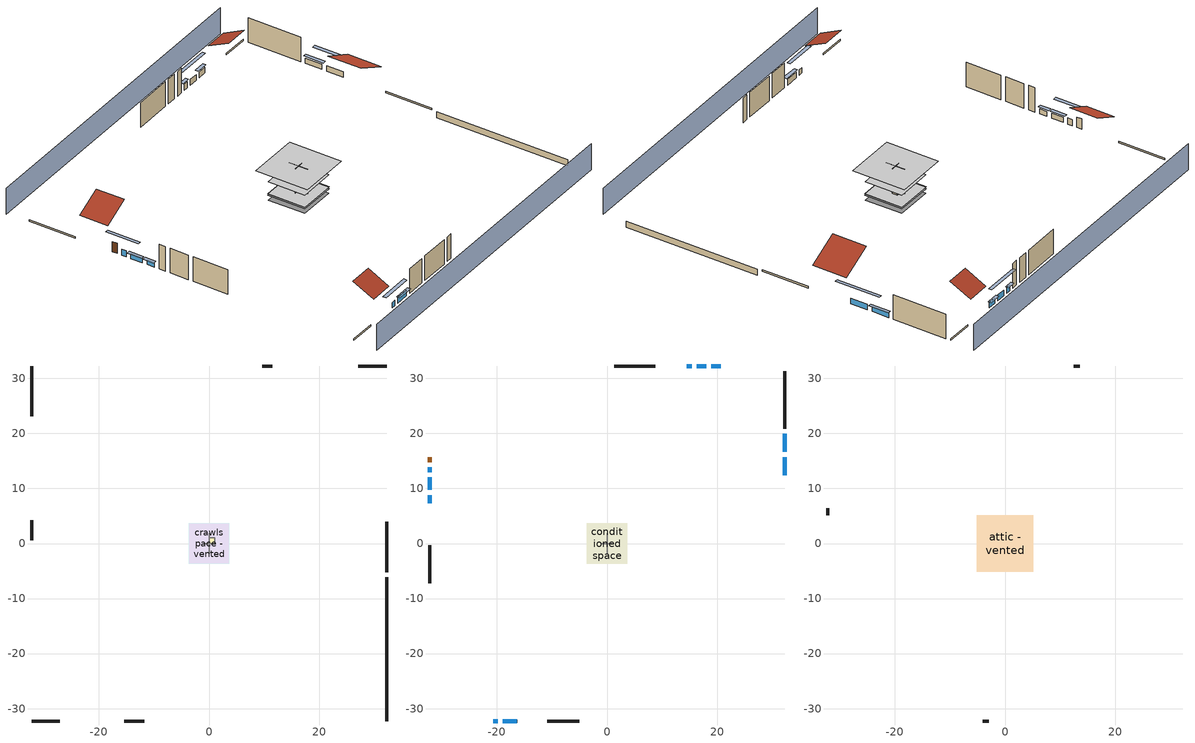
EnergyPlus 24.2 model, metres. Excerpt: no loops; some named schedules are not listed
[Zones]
crawlspace - vented
 floor foundation (Slab2 construction): -3.61,-3.61 -3.61,3.61 3.61,3.61 3.61,-3.61 z-0.91
 wall outside (RimJoist1 construction): 32.25,-5.23 32.25,3.95 z0.3:0.61
 wall outside (RimJoist2 construction): -32.25,-32.25 -27.16,-32.25 z0.3:0.61
 wall outside (RimJoist3 construction): -32.25,32.25 -32.25,23.07 z0.3:0.61
 wall outside (RimJoist4 construction): 32.25,32.25 27.16,32.25 z0.3:0.61
 wall foundation (FoundationWall1 construction): 32.25,-32.25 32.25,-6.16 z-0.91:0.3
furnace airloop ret air zone
 floor adiabatic (AdiabaticConst): 0,0 0,1 1,1 1,0 z0
 wall adiabatic (AdiabaticConst): 0,1 0,0 1,0 1,1 0,1 z0:1
 ceiling adiabatic (AdiabaticConst): 1,0 1,1 0,1 0,0 z1
garage
 floor foundation (Slab1 construction): -3.66,-3.66 -3.66,3.66 3.66,3.66 3.66,-3.66 z0
 wall outside (Wall1 construction): -15.42,-32.25 -11.77,-32.25 z0.3:5.18
 wall outside (Wall12 construction): 11.52,32.25 9.69,32.25 z0.3:5.18
 wall outside (Wall2 construction): -32.25,4.23 -32.25,0.57 z0.3:5.18
 wall to conditioned space (Wall5 construction Reversed): 0,-1.83 0,1.83 z0.3:5.18
 wall to conditioned space (Wall6 construction Reversed): 0.91,0 -0.91,0 z0.3:5.18
conditioned space
 floor to crawlspace - vented (Floor1 construction): -3.61,-3.61 -3.61,3.61 3.61,3.61 3.61,-3.61 z0.3
 floor to garage (Floor3 construction): -3.66,-3.66 -3.66,3.66 3.66,3.66 3.66,-3.66 z0.3
 floor adiabatic (AdiabaticFloorConstruction): -3.61,-3.61 -3.61,3.61 3.61,3.61 3.61,-3.61 z2.74
 wall outside (AdiabaticWallConstruction 1): -32.25,15.68 -32.25,14.77 z0.3:2.34
 wall outside (AdiabaticWallConstruction): 32.25,12.44 32.25,15.71 / 32.25,16.64 32.25,19.9 / -20.69,-32.25 -19.88,-32.25 z0.3:1.37; 20.69,32.25 18.98,32.25 / 18.05,32.25 16.33,32.25 z0.3:1.43; -18.95,-32.25 -16.35,-32.25 z0.3:1.46; -32.25,13.84 -32.25,12.93 z0.3:1.53; -32.25,12 -32.25,9.73 z0.3:1.31; -32.25,8.8 -32.25,7.32 z0.3:1.28; 15.41,32.25 14.5,32.25 z0.3:1.49
 wall outside (Wall3 construction): 32.25,20.83 32.25,31.32 z0.3:5.18
 wall outside (Wall4 construction): -10.84,-32.25 -5.01,-32.25 z0.3:5.18
 wall outside (Wall7 construction): -32.25,-0.35 -32.25,-7.24 z0.3:5.18
 wall outside (Wall8 construction): 8.77,32.25 1.33,32.25 z0.3:5.18
 window (WindowConstruction): 32.25,12.44 32.25,15.71 z0.3:1.37
 window (WindowConstruction 9): 20.69,32.25 18.98,32.25 z0.3:1.43
 window (WindowConstruction 1): 32.25,16.64 32.25,19.9 z0.3:1.37
 window (WindowConstruction 2): -20.69,-32.25 -19.88,-32.25 z0.3:1.37
 window (WindowConstruction 3): -18.95,-32.25 -16.35,-32.25 z0.3:1.46
 window (WindowConstruction 4): -32.25,13.84 -32.25,12.93 z0.3:1.52
 window (WindowConstruction 5): -32.25,12 -32.25,9.73 z0.3:1.31
 window (WindowConstruction 6): -32.25,8.8 -32.25,7.32 z0.3:1.28
 window (WindowConstruction 7): 18.05,32.25 16.33,32.25 z0.3:1.43
 window (WindowConstruction 8): 15.4,32.25 14.51,32.25 z0.3:1.49
 door (Door): -32.25,15.68 -32.25,14.77 z0.3:2.34
 ceiling adiabatic (AdiabaticFloorConstruction): 3.61,-3.61 3.61,3.61 -3.61,3.61 -3.61,-3.61 z2.74
attic - vented
 floor to conditioned space (Floor2 construction Reversed): -5.14,-5.14 -5.14,5.14 5.14,5.14 5.14,-5.14 z5.18
 wall outside (Wall10 construction): 13.58,32.25 12.45,32.25 z0.3:5.18
 wall outside (Wall11 construction): -32.25,6.4 -32.25,5.16 z0.3:5.18
 wall outside (Wall9 construction): -4.08,-32.25 -2.96,-32.25 z0.3:5.18
 roof outside (Roof1 construction): 32.25,11.51,5.18 26.31,11.51,8.15 26.31,4.87,8.15 32.25,4.87,5.18
 roof outside (Roof2 construction): -21.62,-32.25,5.18 -21.62,-28.12,7.24 -26.23,-28.12,7.24 -26.23,-32.25,5.18
 roof outside (Roof3 construction): 21.62,32.25,5.18 21.62,28.12,7.24 26.23,28.12,7.24 26.23,32.25,5.18
 roof outside (Roof4 construction): -32.25,16.61,5.18 -27.3,16.61,7.66 -27.3,22.15,7.66 -32.25,22.15,5.18
shading: 32.25,36.82 -32.25,36.82 / -32.25,-36.82 32.25,-36.82 z0:5.18; 32.25,18.45 32.25,9.7 32.86,9.7 32.86,18.45 z4.11; 18.67,32.25 20.99,32.25 20.99,32.86 18.67,32.86 z1.74; 32.25,20.21 32.25,16.33 32.86,16.33 32.86,20.21 z1.68; -17.14,-32.25 -23.43,-32.25 -23.43,-32.86 -17.14,-32.86 z4.11; -16.05,-32.25 -19.26,-32.25 -19.26,-32.86 -16.05,-32.86 z1.77; -32.25,10.19 -32.25,16.58 -32.86,16.58 -32.86,10.19 z4.27; -32.25,9.43 -32.25,12.31 -32.86,12.31 -32.86,9.43 z1.62; -32.25,7.02 -32.25,9.11 -32.86,9.11 -32.86,7.02 z1.58; 13.59,32.25 20.79,32.25 20.79,32.86 13.59,32.86 z4.18; 14.2,32.25 15.71,32.25 15.71,32.86 14.2,32.86 z1.8
[Building]
Building 1: Terrain=Suburbs
[Site:Location]
Portland Intl Arpt_OR: Latitude {deg}=45.59; Longitude {deg}=-122.6; Time Zone {hr}=-8; Elevation {m}=33; Keep Site Location Information=Yes
[Site:GroundTemperature:Shallow]
10.2558, 8.96328, 8.85977, 9.47314, 11.9355, 14.3863, 16.5111, 17.8571, 17.9714, 16.8767, 14.8061, 12.4304
[Site:WaterMainsTemperature]
Calculation Method=Schedule; Temperature Schedule=mains temperature schedule
[Material] Roughness=Rough; Thermal Absorptance=0.9
Name | Thickness {m} | Conductivity {W/m-K} | Density {kg/m3} | Specific Heat {J/kg-K} | Solar Absorptance | Visible Absorptance
asphalt or fiberglass shingles | 0.00635 | 0.162714 | 1121.4 | 1465.45 | 0.85 | 0.85
ceiling loosefill ins | 0.338667 | 0.0480833 | 16.02 | 1046.75 | 0.7 | 0.7
ceiling stud and cavity | 0.1397 | 0.0920385 | 65.682 | 1177.47 | 0.7 | 0.7
concrete 4.0 in. | 0.1016 | 1.803125 | 2242.8 | 837.4 | 0.7 | 0.7
concrete 8.0 in. | 0.2032 | 1.803125 | 2242.8 | 837.4 | 0.7 | 0.7
door material | 0.04445 | 0.0612267 | 512.64 | 1214.23 | 0.7 | 0.7
floor covering | 0.0127 | 0.0433444 | 54.468 | 1339.84 | 0.6 | 0.6
floor rigid ins; wall rigid ins | 0.512978 | 0.029427 | 32.04 | 1214.23 | 0.7 | 0.7
floor stud and cavity | 0.1397 | 0.923637 | 92.3553 | 1139.71 | 0.7 | 0.7
floor stud and cavity 1 | 0.1397 | 1.75129 | 37.0049 | 1207.88 | 0.7 | 0.7
furniture material conditioned space 1; furniture material garage 1 | 0.1524 | 0.115458 | 640.8 | 1214.23 | 0.6 | 0.6
gypsum board | 0.0127 | 0.160291 | 801 | 837.4 | 0.6 | 0.6
osb sheathing 0.5 in. | 0.0127 | 0.115458 | 512.64 | 1214.23 | 0.6 | 0.6
osb sheathing 0.5 in. 1; osb sheathing 0.5 in. 2; osb sheathing 0.5 in. 3 | 0.0127 | 0.115458 | 512.64 | 1214.23 | 0.7 | 0.7
osb sheathing 0.75 in. | 0.01905 | 0.115458 | 512.64 | 1214.23 | 0.7 | 0.7
rim joist stud and cavity | 0.0508 | 0.178688 | 50.32683 | 1063.81 | 0.6 | 0.6
roof rigid ins | 0.00281632 | 0.029427 | 32.04 | 1214.23 | 0.7 | 0.7
soil 0.5 in. | 0.0127 | 1.3848 | 1842.3 | 418.7 | 0.7 | 0.7
wall stud and cavity | 0.1397 | 0.727959 | 139.0536 | 1170.24 | 0.6 | 0.6
wall stud and cavity 1 | 0.1397 | 0.550994 | 139.0536 | 1170.24 | 0.7 | 0.7
wall stud and cavity 2 | 0.1397 | 0.335416 | 139.0536 | 1170.24 | 0.7 | 0.7
wall stud and cavity 3 | 0.0889 | 0.380278 | 52.3479 | 1209.89 | 0.7 | 0.7
wall stud and cavity 4 | 0.0889 | 0.391764 | 83.0341 | 1211.67 | 0.7 | 0.7
wood siding | 0.0254 | 0.102417 | 544.68 | 1172.36 | 0.85 | 0.85
wood siding 1; wood siding 2 | 0.0254 | 0.102417 | 544.68 | 1172.36 | 0.7 | 0.7
[Material:NoMass]
Adiabatic: Roughness=Rough; Thermal Resistance {m2-K/W}=176.1; Thermal Absorptance=0.9; Solar Absorptance=0.7; Visible Absorptance=0.7
[WindowMaterial:SimpleGlazingSystem]
WindowMaterial: U-Factor {W/m2-K}=4.76952; Solar Heat Gain Coefficient=0.63
[Construction]
AdiabaticConst: Adiabatic
AdiabaticFloorConstruction: floor stud and cavity 1, floor rigid ins, osb sheathing 0.75 in., floor covering
AdiabaticWallConstruction: wood siding 1, wall rigid ins, wall stud and cavity 3, gypsum board
AdiabaticWallConstruction 1: wood siding 2, wall rigid ins, wall stud and cavity 3, gypsum board
Door: door material
Floor1 construction; Floor3 construction: floor stud and cavity, osb sheathing 0.75 in., floor covering
Floor2 construction Reversed: gypsum board, ceiling stud and cavity, ceiling loosefill ins
FoundationWall1 construction: concrete 8.0 in.
furniture construction conditioned space 1: furniture material conditioned space 1
furniture construction garage 1: furniture material garage 1
PartitionWallConstruction: gypsum board, wall stud and cavity 4, gypsum board
RimJoist1 construction; RimJoist2 construction; RimJoist3 construction; RimJoist4 construction: wood siding, rim joist stud and cavity
Roof1 construction; Roof2 construction; Roof3 construction; Roof4 construction: asphalt or fiberglass shingles, roof rigid ins, osb sheathing 0.5 in.
Slab1 construction: concrete 4.0 in.
Slab2 construction: soil 0.5 in.
Wall1 construction; Wall2 construction: wood siding, osb sheathing 0.5 in. 1, wall stud and cavity
Wall10 construction; Wall11 construction; Wall12 construction; Wall9 construction: wood siding, osb sheathing 0.5 in. 2, wall stud and cavity
Wall3 construction; Wall4 construction: wood siding, osb sheathing 0.5 in. 1, wall stud and cavity 1, gypsum board
Wall5 construction Reversed: gypsum board, wall stud and cavity 2, osb sheathing 0.5 in. 2
Wall6 construction Reversed: gypsum board, wall stud and cavity 2, osb sheathing 0.5 in. 3
Wall7 construction; Wall8 construction: wood siding, osb sheathing 0.5 in. 2, wall stud and cavity 1, gypsum board
WindowConstruction; WindowConstruction 1; WindowConstruction 2; WindowConstruction 3; WindowConstruction 4; WindowConstruction 5; WindowConstruction 6; WindowConstruction 7; WindowConstruction 8; WindowConstruction 9: WindowMaterial
[Zone] Multiplier=1
Name | Volume {m3} | Part of Total Floor Area
attic - vented | 80.9188 | Yes
conditioned space | 384.656 | Yes
crawlspace - vented | 63.543 | Yes
furnace airloop ret air zone | 1 | No
garage | 130.484 | Yes
[Space]
Name | Zone | Volume {m3} | Space Type
attic - vented 1 | attic - vented | 80.9188
conditioned space 1 | conditioned space | 384.656
crawlspace - vented 1 | crawlspace - vented | 63.543
furnace airloop ret air space | furnace airloop ret air zone |  | Plenum Space Type
garage 1 | garage | 130.484
[ZoneInfiltration:EffectiveLeakageArea] Schedule=Always On Discrete
Name | Zone or Space | Effective Air Leakage Area {cm2} | Stack Coefficient | Wind Coefficient
infil attic - vented 1 | attic - vented 1 | 3520.67 | 0.00015981 | 4.28029e-05
infil garage 1 | garage 1 | 1087.35 | 0.000129147 | 4.64657e-05
[ZoneMixing] Schedule=Always On Continuous; Design Flow Rate Calculation Method=Flow/Zone; Design Flow Rate {m3/s}=0
Name | Zone or Space | Source Zone or Space
whole house fan mix | attic - vented | conditioned space
furnace airloop_0 ZoneMixDZToCond mix | conditioned space | crawlspace - vented
furnace airloop_0 ZoneMixCondToDZ mix | crawlspace - vented | conditioned space
[SurfaceProperty:IncidentSolarMultiplier] Incident Solar Multiplier=1; Incident Solar Multiplier Schedule=trans schedule winter=0.85 summer=0.7
Window1; Window10; Window2; Window3; Window4; Window5; Window6; Window7; Window8; Window9
[InternalMass]
Name | Construction | Zone or ZoneList | Space or SpaceList | Surface Area {m2}
furniture mass conditioned space 1 | furniture construction conditioned space 1 | conditioned space | conditioned space 1 | 63.09974
partition wall mass | PartitionWallConstruction | conditioned space | conditioned space 1 | 157.749
furniture mass garage 1 | furniture construction garage 1 | garage | garage 1 | 5.35122
[Lights] Design Level Calculation Method=LightingLevel; Return Air Fraction=0; Fraction Radiant=0.6; Fraction Visible=0.2; Fraction Replaceable=1
Name | Zone or ZoneList or Space or SpaceList | Schedule | Lighting Level {W}
interior lighting | conditioned space 1 | lighting_interior | 272.792
garage lighting | garage 1 | lighting_garage | 9.5635
[People]
occupants: Zone or ZoneList or Space or SpaceList=conditioned space 1; Number of People Schedule=occupants; Number of People Calculation Method=People; Number of People=3; Fraction Radiant=0.314171; Sensible Heat Fraction=0.56303; Activity Level Schedule=occupants activity schedule; Carbon Dioxide Generation Rate {m3/s-W}=0; Enable ASHRAE 55 Comfort Warnings=No; Mean Radiant Temperature Calculation Type=EnclosureAveraged
[ElectricEquipment] Design Level Calculation Method=EquipmentLevel
Name | Zone or ZoneList or Space or SpaceList | Schedule | Design Level {W} | Fraction Latent | Fraction Radiant | Fraction Lost
ceiling fan | conditioned space 1 | ceiling_fan | 17.6797 | 0 | 0.558 | 0
clothes dryer | conditioned space 1 | clothes_dryer | 4944.22 | 0.015 | 0.081 | 0.85
clothes washer | conditioned space 1 | clothes_washer | 786.974 | 0.03 | 0.162 | 0.7
cooking range | conditioned space 1 | cooking_range | 106.146 | 0.16 | 0.384 | 0.2
dishwasher | conditioned space 1 | dishwasher | 1274.77 | 0.3 | 0.18 | 0.4
fridge | conditioned space 1 | fridge schedule | 45.9075 | 0 | 0.6 | 0
mech vent bath fan 0 | conditioned space 1 | mech vent bath fan 0 schedule | 30 | 0 | 0 | 1
mech vent house fan | conditioned space 1 | mech vent house fan schedule | 0 | 0 | 0 | 1
mech vent house fan cfis | conditioned space 1 | mech vent house fan cfis schedule | 0 | 0 | 0 | 0
mech vent range fan 0 | conditioned space 1 | mech vent range fan 0 schedule | 30 | 0 | 0 | 1
misc plug loads | conditioned space 1 | plug_loads_other | 735.356 | 0.021 | 0.558 | 0.049
misc tv | conditioned space 1 | plug_loads_tv | 1117.37 | 0 | 0.6 | 0
whole house fan | conditioned space 1 | Always On Discrete | 0 | 0 | 0 | 1
fridge 1 | garage 1 | fridge schedule 1 | 80.4475 | 0 | 0.6 | 0
[OtherEquipment] Design Level Calculation Method=EquipmentLevel
Name | Fuel Type | Zone or ZoneList or Space or SpaceList | Schedule | Design Level {W} | Fraction Latent | Fraction Radiant | Fraction Lost
clothes dryer 1 | Electricity | conditioned space 1 | clothes_dryer | 0 | 0.015 | 0.081 | 0.85
cooking range 1 | NaturalGas | conditioned space 1 | cooking_range | 3110.84 | 0.16 | 0.384 | 0.2
furnace airloop_0 SupCondToLv; furnace airloop_0 SupSensLkToCond; mech vent house fan sensible load; water heater sens | None | conditioned space 1 | Always On Discrete | 0 | 0 | 0 | 0
furnace airloop_0 SupLatLkToCond; mech vent house fan latent load; water heater lat | None | conditioned space 1 | Always On Discrete | 0 | 1 | 0 | 0
general water use latent | None | conditioned space 1 | general water use schedule | 62.594 | 1 | 0 | 0
general water use sensible | None | conditioned space 1 | general water use schedule | -61.6891 | 0 | 0.6 | 0
water heater energy adjustment1 | Electricity | conditioned space 1 | Always On Discrete | 0.01 | 0 | 0 | 1
furnace airloop_0 RetCondToDZ; furnace airloop_0 SupCondToDZ; furnace airloop_0 SupSensLkToDZ | None | crawlspace - vented 1 | Always On Discrete | 0 | 0 | 0 | 0
furnace airloop_0 SupLatLkToDZ | None | crawlspace - vented 1 | Always On Discrete | 0 | 1 | 0 | 0
furnace airloop_0 RetCondToRP; furnace airloop_0 RetSensLkToRP | None | furnace airloop ret air space | Always On Discrete | 0 | 0 | 0 | 0
furnace airloop_0 RetLatLkToRP | None | furnace airloop ret air space | Always On Discrete | 0 | 1 | 0 | 0
[ZoneInfiltration:DesignFlowRate] Schedule=Always On Discrete
Name | Zone or ZoneList or Space or SpaceList | Design Flow Rate Calculation Method | Design Flow Rate {m3/s} | Air Changes per Hour {1/hr} | Constant Term Coefficient | Temperature Term Coefficient | Velocity Term Coefficient | Velocity Squared Term Coefficient
infil flow; natural vent flow; whole house fan flow | conditioned space 1 | Flow/Zone | 0
crawlspace_vented 1 duct leakage imbalance infil flow | crawlspace - vented 1 | Flow/Zone | 0
infil crawlspace - vented 1 | crawlspace - vented 1 | AirChanges/Hour |  | 2.6013 | 1 | 0 | 0 | 0
[SurfaceProperty:ExposedFoundationPerimeter] Exposed Perimeter Calculation Method=TotalExposedPerimeter
Name | Total Exposed Perimeter {m}
Slab2 | 26.09088
Slab1 | 18.288
[SpaceList]
Plenum Space Type: furnace airloop ret air space
[AvailabilityManager:Scheduled]
furnace airloop Availability Manager: Schedule=Always On Discrete
[AirLoopHVAC:ReturnPlenum]
Air Loop HVAC Return Plenum 1: Zone=furnace airloop ret air zone
[WaterUse:Equipment]
dishwasher: Peak Flow Rate {m3/s}=6.26975e-06; Flow Rate Fraction Schedule=hot_water_dishwasher
[Foundation:Kiva] Wall Depth Below Slab {m}=0.2032
Name | Initial Indoor Air Temperature {C} | Wall Height Above Grade {m}
Foundation Kiva 1 | 13.4258 | 0.1016
Foundation Kiva 2 | 8.52769 | 0.3048
[Foundation:Kiva:Settings]
Soil Conductivity {W/m-K}=1.3848; Soil Density {kg/m3}=1842.3; Soil Specific Heat {J/kg-K}=418.7; Ground Solar Absorptivity=0.9; Ground Thermal Absorptivity=0.9; Ground Surface Roughness {m}=0.03; Far-Field Width {m}=40; Deep-Ground Boundary Condition=ZeroFlux; Deep-Ground Depth {m}=40; Minimum Cell Dimension {m}=0.2; Maximum Cell Growth Coefficient=3; Simulation Timestep=Timestep
[Exterior:Lights]
exterior lighting: Schedule=exterior lighting schedule; Design Level {W}=7.09205
[EnergyManagementSystem:GlobalVariable]
furnace_airloop_0_DuctImbalLkExhFanEquivCond
furnace_airloop_0_DuctImbalLkExhFanEquivDZ
furnace_airloop_0_DuctImbalLkSupFanEquivCond
furnace_airloop_0_DuctImbalLkSupFanEquivDZ
furnace_airloop_0_DZ_T
furnace_airloop_0_DZ_W
furnace_airloop_0_RetCondToDZ
furnace_airloop_0_RetCondToRP
furnace_airloop_0_RetLatLkToRP
furnace_airloop_0_RetSensLkToRP
furnace_airloop_0_SupCondToDZ
furnace_airloop_0_SupCondToLv
furnace_airloop_0_SupLatLkToCond
furnace_airloop_0_SupLatLkToDZ
furnace_airloop_0_SupSensLkToCond
furnace_airloop_0_SupSensLkToDZ
furnace_airloop_0_ZoneMixCondToDZ
furnace_airloop_0_ZoneMixDZToCond
furnace_airloop_AH_MFR
furnace_airloop_AH_Tout
furnace_airloop_AH_VFR
furnace_airloop_AH_Wout
furnace_airloop_Fan_RTF
furnace_airloop_RA_T
furnace_airloop_Ra_W
infil_program_Qfan
infil_program_Qinf
natural_vent_program_Qnv
natural_vent_program_Qwhf
[EnergyManagementSystem:Sensor]
Name | Output:Variable or Output:Meter Index Key | Output:Variable or Output:Meter
airflow_gain | infil flow | Infiltration Sensible Heat Gain Energy
airflow_gain_1 | natural vent flow | Infiltration Sensible Heat Gain Energy
airflow_gain_2 | whole house fan flow | Infiltration Sensible Heat Gain Energy
airflow_loss | infil flow | Infiltration Sensible Heat Loss Energy
airflow_loss_1 | natural vent flow | Infiltration Sensible Heat Loss Energy
airflow_loss_2 | whole house fan flow | Infiltration Sensible Heat Loss Energy
clg_load_cond |  | Cooling:EnergyTransfer:Zone:CONDITIONED SPACE
clg_load_duct |  | Cooling:EnergyTransfer:Zone:FURNACE AIRLOOP RET AIR ZONE
clg_sp_s; clg_sp_s_1 | cooling setpoint | Schedule Value
clothes_dryer_exhaust_0_sch_s | clothes_dryer | Schedule Value
cool_season | cooling season schedule | Schedule Value
ducts_conv | furnace airloop_0 RetCondToRP | Other Equipment Convective Heating Energy
ducts_conv_1 | furnace airloop_0 RetLatLkToRP | Other Equipment Convective Heating Energy
ducts_conv_2 | furnace airloop_0 RetSensLkToRP | Other Equipment Convective Heating Energy
ducts_conv_3 | furnace airloop_0 SupCondToLv | Other Equipment Convective Heating Energy
ducts_conv_4 | furnace airloop_0 SupLatLkToCond | Other Equipment Convective Heating Energy
ducts_conv_5 | furnace airloop_0 SupSensLkToCond | Other Equipment Convective Heating Energy
ducts_rad | furnace airloop_0 RetCondToRP | Other Equipment Radiant Heating Energy
ducts_rad_1 | furnace airloop_0 RetLatLkToRP | Other Equipment Radiant Heating Energy
ducts_rad_2 | furnace airloop_0 RetSensLkToRP | Other Equipment Radiant Heating Energy
ducts_rad_3 | furnace airloop_0 SupCondToLv | Other Equipment Radiant Heating Energy
ducts_rad_4 | furnace airloop_0 SupLatLkToCond | Other Equipment Radiant Heating Energy
ducts_rad_5 | furnace airloop_0 SupSensLkToCond | Other Equipment Radiant Heating Energy
fridge_tin_s_1 | garage | Zone Mean Air Temperature
furnace_airloop_0_DZ_T_s | crawlspace - vented | Zone Air Temperature
furnace_airloop_0_DZ_W_s | crawlspace - vented | Zone Mean Air Humidity Ratio
furnace_airloop_AH_MFR_s | Node 7 | System Node Mass Flow Rate
furnace_airloop_AH_Tout_s | Node 7 | System Node Temperature
furnace_airloop_AH_VFR_s | Node 7 | System Node Current Density Volume Flow Rate
furnace_airloop_AH_Wout_s | Node 7 | System Node Humidity Ratio
furnace_airloop_RA_T_s | Node 10 | System Node Temperature
furnace_airloop_Ra_W_s | Node 10 | System Node Humidity Ratio
htg_load_cond |  | Heating:EnergyTransfer:Zone:CONDITIONED SPACE
htg_load_duct |  | Heating:EnergyTransfer:Zone:FURNACE AIRLOOP RET AIR ZONE
htg_sp_s; htg_sp_s_1 | heating setpoint | Schedule Value
ig_ee_conv | ceiling fan | Electric Equipment Convective Heating Energy
ig_ee_conv_1 | clothes dryer | Electric Equipment Convective Heating Energy
ig_ee_conv_3 | cooking range | Electric Equipment Convective Heating Energy
ig_ee_conv_4 | dishwasher | Electric Equipment Convective Heating Energy
ig_ee_conv_5 | fridge | Electric Equipment Convective Heating Energy
ig_ee_conv_6 | misc plug loads | Electric Equipment Convective Heating Energy
ig_ee_conv_7 | misc tv | Electric Equipment Convective Heating Energy
ig_ee_conv_8 | whole house fan | Electric Equipment Convective Heating Energy
ig_ee_rad | ceiling fan | Electric Equipment Radiant Heating Energy
ig_ee_rad_1 | clothes dryer | Electric Equipment Radiant Heating Energy
ig_ee_rad_3 | cooking range | Electric Equipment Radiant Heating Energy
ig_ee_rad_4 | dishwasher | Electric Equipment Radiant Heating Energy
ig_ee_rad_5 | fridge | Electric Equipment Radiant Heating Energy
ig_ee_rad_6 | misc plug loads | Electric Equipment Radiant Heating Energy
ig_ee_rad_7 | misc tv | Electric Equipment Radiant Heating Energy
ig_ee_rad_8 | whole house fan | Electric Equipment Radiant Heating Energy
ig_lgt_conv | interior lighting | Lights Convective Heating Energy
ig_lgt_rad | interior lighting | Lights Radiant Heating Energy
ig_lgt_vis | interior lighting | Lights Visible Radiation Heating Energy
ig_oe_conv | clothes dryer 1 | Other Equipment Convective Heating Energy
ig_oe_conv_1 | cooking range 1 | Other Equipment Convective Heating Energy
ig_oe_conv_2 | general water use latent | Other Equipment Convective Heating Energy
ig_oe_conv_3 | general water use sensible | Other Equipment Convective Heating Energy
ig_oe_conv_4 | water heater energy adjustment1 | Other Equipment Convective Heating Energy
ig_oe_conv_5 | water heater lat | Other Equipment Convective Heating Energy
ig_oe_conv_6 | water heater sens | Other Equipment Convective Heating Energy
ig_oe_rad | clothes dryer 1 | Other Equipment Radiant Heating Energy
ig_oe_rad_1 | cooking range 1 | Other Equipment Radiant Heating Energy
ig_oe_rad_2 | general water use latent | Other Equipment Radiant Heating Energy
ig_oe_rad_3 | general water use sensible | Other Equipment Radiant Heating Energy
ig_oe_rad_4 | water heater energy adjustment1 | Other Equipment Radiant Heating Energy
ig_oe_rad_5 | water heater lat | Other Equipment Radiant Heating Energy
ig_oe_rad_6 | water heater sens | Other Equipment Radiant Heating Energy
ig_ppl_conv | occupants | People Convective Heating Energy
ig_ppl_rad | occupants | People Radiant Heating Energy
im_conv | furniture mass conditioned space 1 | Surface Inside Face Convection Heat Gain Energy
im_conv_1 | partition wall mass | Surface Inside Face Convection Heat Gain Energy
im_ig | furniture mass conditioned space 1 | Surface Inside Face Internal Gains Radiation Heat Gain Energy
im_ig_1 | partition wall mass | Surface Inside Face Internal Gains Radiation Heat Gain Energy
im_lgt | furniture mass conditioned space 1 | Surface Inside Face Lights Radiation Heat Gain Energy
im_lgt_1 | partition wall mass | Surface Inside Face Lights Radiation Heat Gain Energy
